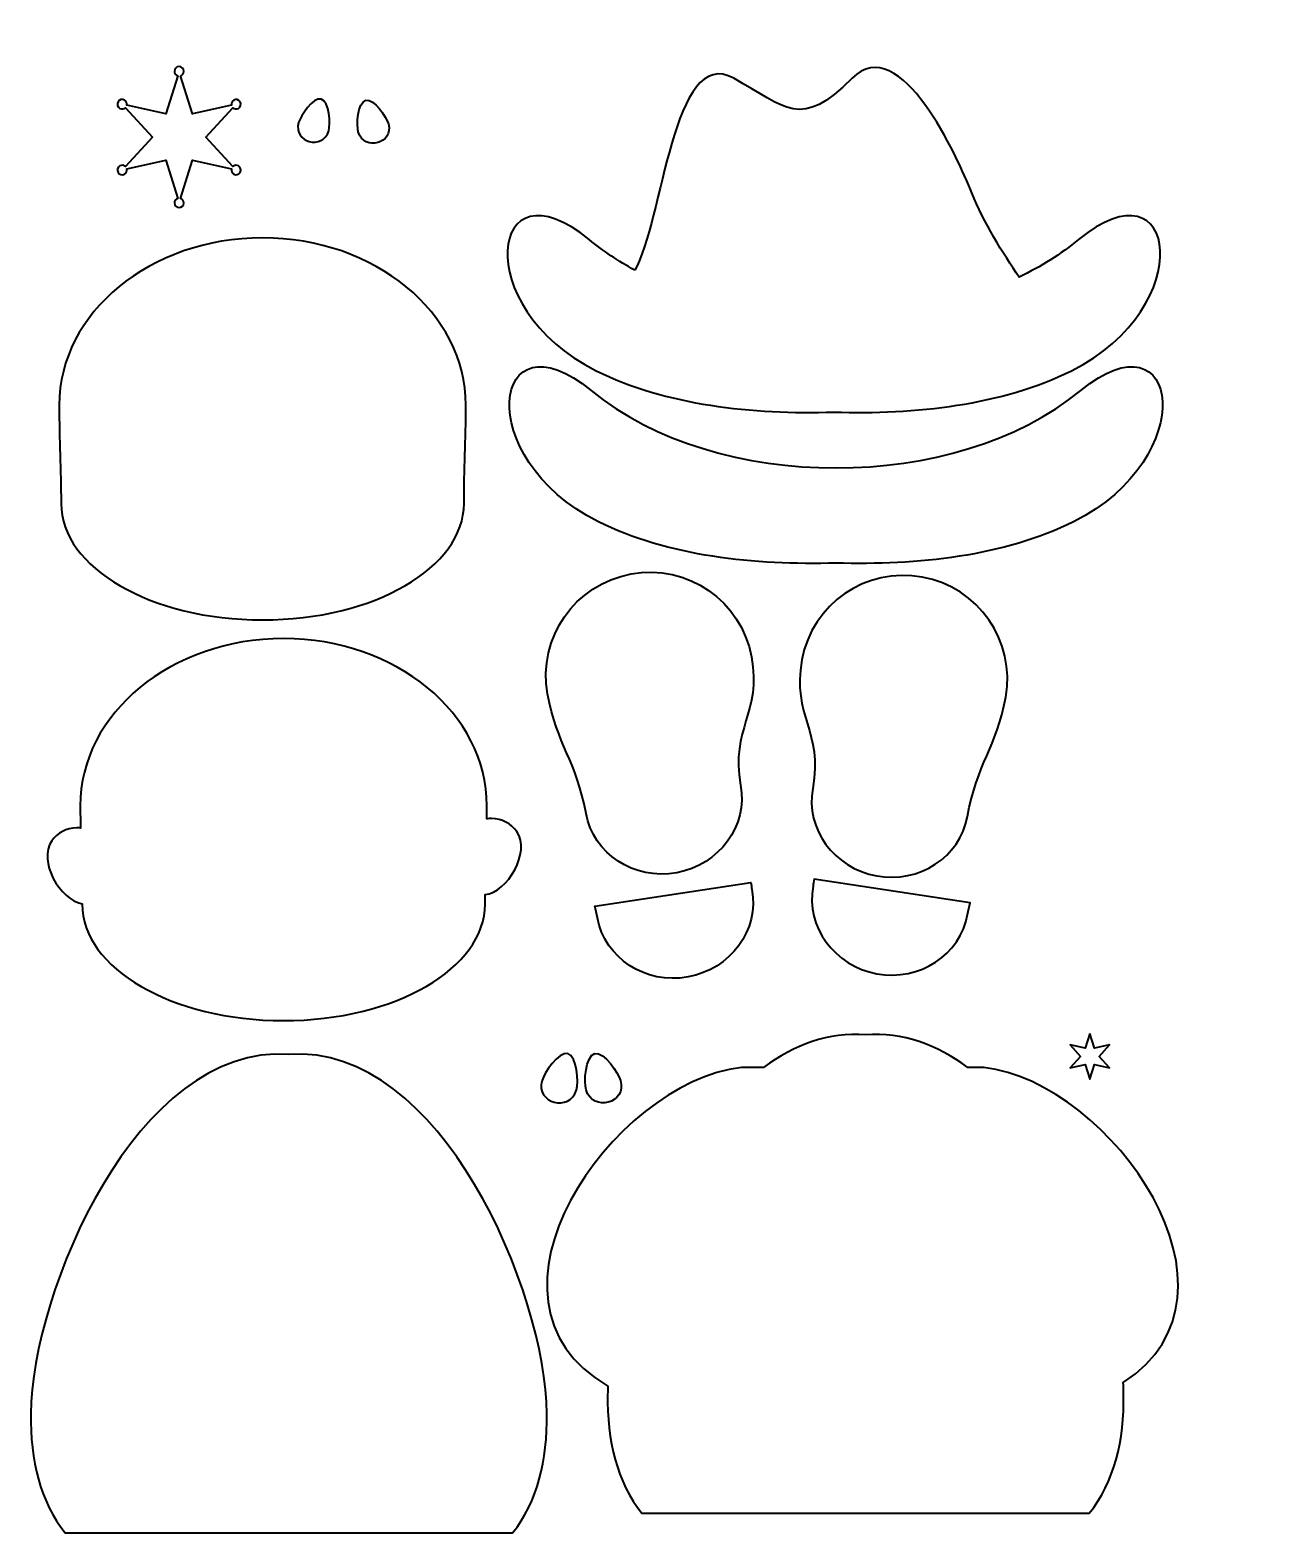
# Model space of a CAD drawing. Header units: millimetres. Extents: x -104 to 121, y -137 to 138.
import ezdxf

# ---------------------------------------------------------------- set-up
doc = ezdxf.new("R2010")
doc.units = ezdxf.units.MM
doc.header["$MEASUREMENT"] = 0
doc.layers.add('Layer 1', color=7, linetype='Continuous')

msp = doc.modelspace()

# ---------------------------------------------------------------- linework, layer by layer
at = {"layer": 'Layer 1', "color": 25, "lineweight": 40}
for points, knots in [([(6.5631, 93.9458), (11.7792, 102.8447), (13.4329, 135.3134), (24.7157, 129.045), (24.7157, 129.045), (34.3481, 123.6934), (36.8109, 119.4922), (46.3637, 129.045), (46.3637, 129.045), (55.1925, 137.8738), (65.7085, 114.5009), (68.2741, 108.053), (68.2741, 108.053), (70.3793, 102.7624), (74.0305, 96.8571), (76.9545, 92.6578), (76.9545, 92.6578), (80.9068, 94.5706), (84.5656, 96.8596), (87.8139, 99.525), (87.8139, 99.525), (106.0106, 114.4565), (109.95, 87.2394), (86.5019, 75.5154), (86.5019, 75.5154), (73.8762, 69.2025), (57.8183, 67.4765), (43.0135, 67.9535), (43.0135, 67.9535), (28.2087, 67.4765), (12.151, 69.2025), (-0.4747, 75.5154), (-0.4747, 75.5154), (-23.9228, 87.2394), (-19.9834, 114.4565), (-1.7867, 99.525), (-1.7867, 99.525), (0.7625, 97.4332), (3.5648, 95.5741), (6.5631, 93.9458)], [0, 0, 0, 0, 0.1, 0.1, 0.1, 0.1, 0.2, 0.2, 0.2, 0.2, 0.3, 0.3, 0.3, 0.3, 0.4, 0.4, 0.4, 0.4, 0.5, 0.5, 0.5, 0.5, 0.6, 0.6, 0.6, 0.6, 0.7, 0.7, 0.7, 0.7, 0.8, 0.8, 0.8, 0.8, 0.9, 0.9, 0.9, 0.9, 1, 1, 1, 1]), ([(-1.3992, 71.8915), (-19.5959, 86.823), (-23.5353, 59.6059), (-0.0872, 47.8819), (-0.0872, 47.8819), (12.5385, 41.569), (28.5962, 39.843), (43.401, 40.32), (43.401, 40.32), (58.2058, 39.843), (74.2637, 41.569), (86.8894, 47.8819), (86.8894, 47.8819), (110.3375, 59.6059), (106.3981, 86.823), (88.2014, 71.8915), (88.2014, 71.8915), (65.1909, 53.0099), (21.6113, 53.0099), (-1.3992, 71.8915)], [0, 0, 0, 0, 0.2, 0.2, 0.2, 0.2, 0.4, 0.4, 0.4, 0.4, 0.6, 0.6, 0.6, 0.6, 0.8, 0.8, 0.8, 0.8, 1, 1, 1, 1]), ([(-2.3534, -5.5252), (-1.0033, -12.9341), (6.429, -17.7877), (14.2439, -16.3637), (14.2439, -16.3637), (22.0587, -14.9397), (27.3015, -7.7766), (25.9514, -0.3677), (25.9514, -0.3677), (24.0244, 10.2077), (29.8323, 12.7259), (27.9309, 23.1608), (27.9309, 23.1608), (26.0631, 33.4115), (16.1943, 40.2021), (5.8929, 38.325), (5.8929, 38.325), (-4.4085, 36.448), (-11.2478, 26.6128), (-9.38, 16.3622), (-9.38, 16.3622), (-7.673, 6.9943), (-4.1356, 4.2555), (-2.3534, -5.5252)], [0, 0, 0, 0, 0.16666667, 0.16666667, 0.16666667, 0.16666667, 0.33333333, 0.33333333, 0.33333333, 0.33333333, 0.5, 0.5, 0.5, 0.5, 0.66666667, 0.66666667, 0.66666667, 0.66666667, 0.83333333, 0.83333333, 0.83333333, 0.83333333, 1, 1, 1, 1]), ([(67.4511, -6.0969), (66.101, -13.5058), (58.6687, -18.3594), (50.8538, -16.9354), (50.8538, -16.9354), (43.039, -15.5114), (37.7962, -8.3483), (39.1463, -0.9394), (39.1463, -0.9394), (41.0733, 9.636), (35.2654, 12.1542), (37.1668, 22.5891), (37.1668, 22.5891), (39.0346, 32.8398), (48.9034, 39.6304), (59.2048, 37.7533), (59.2048, 37.7533), (69.5062, 35.8763), (76.3455, 26.0411), (74.4777, 15.7905), (74.4777, 15.7905), (72.7707, 6.4226), (69.2333, 3.6838), (67.4511, -6.0969)], [0, 0, 0, 0, 0.16666667, 0.16666667, 0.16666667, 0.16666667, 0.33333333, 0.33333333, 0.33333333, 0.33333333, 0.5, 0.5, 0.5, 0.5, 0.66666667, 0.66666667, 0.66666667, 0.66666667, 0.83333333, 0.83333333, 0.83333333, 0.83333333, 1, 1, 1, 1]), ([(-0.2781, -24.6067), (1.0719, -32.0156), (8.5044, -36.8692), (16.319, -35.4451), (16.319, -35.4451), (24.1339, -34.0211), (29.3766, -26.8581), (28.0265, -19.449), (28.0265, -19.449), (27.9452, -19.0027), (27.8776, -18.5706), (27.8227, -18.1518), (27.8227, -18.1518), (27.8227, -18.1518), (-0.7117, -22.5015), (-0.7117, -22.5015), (-0.7117, -22.5015), (-0.5582, -23.1667), (-0.413, -23.8665), (-0.2781, -24.6067)], [0, 0, 0, 0, 0.2, 0.2, 0.2, 0.2, 0.4, 0.4, 0.4, 0.4, 0.6, 0.6, 0.6, 0.6, 0.8, 0.8, 0.8, 0.8, 1, 1, 1, 1]), ([(67.5036, -24.0113), (66.1536, -31.4202), (58.7211, -36.2738), (50.9065, -34.8497), (50.9065, -34.8497), (43.0916, -33.4257), (37.8489, -26.2627), (39.199, -18.8536), (39.199, -18.8536), (39.2803, -18.4073), (39.3479, -17.9752), (39.4028, -17.5564), (39.4028, -17.5564), (39.4028, -17.5564), (67.9372, -21.9061), (67.9372, -21.9061), (67.9372, -21.9061), (67.7837, -22.5713), (67.6385, -23.2711), (67.5036, -24.0113)], [0, 0, 0, 0, 0.2, 0.2, 0.2, 0.2, 0.4, 0.4, 0.4, 0.4, 0.6, 0.6, 0.6, 0.6, 0.8, 0.8, 0.8, 0.8, 1, 1, 1, 1])]:
    msp.add_open_spline(points, degree=3, knots=knots, dxfattribs=at)
at = {"layer": 'Layer 1', "color": 40, "lineweight": 40}
msp.add_open_spline([(-76.5737, 129.4851), (-76.5737, 129.4851), (-74.3844, 122.5195), (-74.3844, 122.5195), (-74.3844, 122.5195), (-74.3844, 122.5195), (-67.2576, 124.1062), (-67.2576, 124.1062), (-67.2576, 124.1062), (-67.3381, 124.467), (-67.1806, 124.8531), (-66.8436, 125.0478), (-66.8436, 125.0478), (-66.428, 125.2877), (-65.8964, 125.1452), (-65.6564, 124.7296), (-65.6564, 124.7296), (-65.4165, 124.3141), (-65.5589, 123.7826), (-65.9746, 123.5425), (-65.9746, 123.5425), (-66.3115, 123.3481), (-66.7246, 123.405), (-66.9968, 123.6548), (-66.9968, 123.6548), (-66.9968, 123.6548), (-71.9344, 118.2761), (-71.9344, 118.2761), (-71.9344, 118.2761), (-71.9344, 118.2761), (-66.9969, 112.8975), (-66.9969, 112.8975), (-66.9969, 112.8975), (-66.7247, 113.1475), (-66.3116, 113.2042), (-65.9746, 113.0097), (-65.9746, 113.0097), (-65.559, 112.7697), (-65.4165, 112.2382), (-65.6565, 111.8225), (-65.6565, 111.8225), (-65.8965, 111.4069), (-66.4279, 111.2646), (-66.8436, 111.5045), (-66.8436, 111.5045), (-67.1805, 111.6991), (-67.338, 112.0854), (-67.2576, 112.446), (-67.2576, 112.446), (-67.2576, 112.446), (-74.3843, 114.0327), (-74.3843, 114.0327), (-74.3843, 114.0327), (-74.3843, 114.0327), (-76.5736, 107.0674), (-76.5736, 107.0674), (-76.5736, 107.0674), (-76.221, 106.9567), (-75.9654, 106.6273), (-75.9654, 106.2381), (-75.9654, 106.2381), (-75.9653, 105.7581), (-76.3542, 105.3691), (-76.8345, 105.3691), (-76.8345, 105.3691), (-77.3142, 105.3691), (-77.7033, 105.7583), (-77.7033, 106.2381), (-77.7033, 106.2381), (-77.7034, 106.6272), (-77.4475, 106.9566), (-77.0949, 107.0674), (-77.0949, 107.0674), (-77.0949, 107.0674), (-79.2842, 114.0327), (-79.2842, 114.0327), (-79.2842, 114.0327), (-79.2842, 114.0327), (-86.4109, 112.446), (-86.4109, 112.446), (-86.4109, 112.446), (-86.3305, 112.0853), (-86.488, 111.6992), (-86.8251, 111.5046), (-86.8251, 111.5046), (-87.2408, 111.2647), (-87.772, 111.4067), (-88.0122, 111.8228), (-88.0122, 111.8228), (-88.252, 112.2383), (-88.1097, 112.7697), (-87.6941, 113.0097), (-87.6941, 113.0097), (-87.3572, 113.2043), (-86.9439, 113.1476), (-86.6716, 112.8975), (-86.6716, 112.8975), (-86.6716, 112.8975), (-81.7341, 118.2761), (-81.7341, 118.2761), (-81.7341, 118.2761), (-81.7341, 118.2761), (-86.6717, 123.6548), (-86.6717, 123.6548), (-86.6717, 123.6548), (-86.9439, 123.4048), (-87.3569, 123.3481), (-87.6941, 123.5427), (-87.6941, 123.5427), (-88.1097, 123.7828), (-88.2523, 124.3137), (-88.012, 124.7298), (-88.012, 124.7298), (-87.772, 125.1452), (-87.2407, 125.2877), (-86.825, 125.0477), (-86.825, 125.0477), (-86.488, 124.8532), (-86.3305, 124.467), (-86.411, 124.1062), (-86.411, 124.1062), (-86.411, 124.1062), (-79.2842, 122.5195), (-79.2842, 122.5195), (-79.2842, 122.5195), (-79.2842, 122.5195), (-77.0949, 129.4851), (-77.0949, 129.4851), (-77.0949, 129.4851), (-77.4474, 129.5958), (-77.7033, 129.9251), (-77.7033, 130.3142), (-77.7033, 130.3142), (-77.7033, 130.794), (-77.3142, 131.1831), (-76.8343, 131.1831), (-76.8343, 131.1831), (-76.3544, 131.1831), (-75.9653, 130.794), (-75.9653, 130.3142), (-75.9653, 130.3142), (-75.9653, 129.9251), (-76.2211, 129.5958), (-76.5737, 129.4851)], degree=3, knots=[0, 0, 0, 0, 0.02777778, 0.02777778, 0.02777778, 0.02777778, 0.05555556, 0.05555556, 0.05555556, 0.05555556, 0.08333333, 0.08333333, 0.08333333, 0.08333333, 0.11111111, 0.11111111, 0.11111111, 0.11111111, 0.13888889, 0.13888889, 0.13888889, 0.13888889, 0.16666667, 0.16666667, 0.16666667, 0.16666667, 0.19444444, 0.19444444, 0.19444444, 0.19444444, 0.22222222, 0.22222222, 0.22222222, 0.22222222, 0.25, 0.25, 0.25, 0.25, 0.27777778, 0.27777778, 0.27777778, 0.27777778, 0.30555556, 0.30555556, 0.30555556, 0.30555556, 0.33333333, 0.33333333, 0.33333333, 0.33333333, 0.36111111, 0.36111111, 0.36111111, 0.36111111, 0.38888889, 0.38888889, 0.38888889, 0.38888889, 0.41666667, 0.41666667, 0.41666667, 0.41666667, 0.44444444, 0.44444444, 0.44444444, 0.44444444, 0.47222222, 0.47222222, 0.47222222, 0.47222222, 0.5, 0.5, 0.5, 0.5, 0.52777778, 0.52777778, 0.52777778, 0.52777778, 0.55555556, 0.55555556, 0.55555556, 0.55555556, 0.58333333, 0.58333333, 0.58333333, 0.58333333, 0.61111111, 0.61111111, 0.61111111, 0.61111111, 0.63888889, 0.63888889, 0.63888889, 0.63888889, 0.66666667, 0.66666667, 0.66666667, 0.66666667, 0.69444444, 0.69444444, 0.69444444, 0.69444444, 0.72222222, 0.72222222, 0.72222222, 0.72222222, 0.75, 0.75, 0.75, 0.75, 0.77777778, 0.77777778, 0.77777778, 0.77777778, 0.80555556, 0.80555556, 0.80555556, 0.80555556, 0.83333333, 0.83333333, 0.83333333, 0.83333333, 0.86111111, 0.86111111, 0.86111111, 0.86111111, 0.88888889, 0.88888889, 0.88888889, 0.88888889, 0.91666667, 0.91666667, 0.91666667, 0.91666667, 0.94444444, 0.94444444, 0.94444444, 0.94444444, 0.97222222, 0.97222222, 0.97222222, 0.97222222, 1, 1, 1, 1], dxfattribs=at)
at = {"layer": 'Layer 1', "lineweight": 40}
for points in [[(-50.8409, 125.2313), (-49.3191, 124.8213), (-49.0933, 120.6307), (-49.4451, 119.4402), (-49.4451, 119.4402), (-50.5188, 115.8067), (-56.0125, 117.3378), (-54.9571, 120.9252), (-54.9571, 120.9252), (-54.6067, 122.116), (-52.3627, 125.6413), (-50.8409, 125.2313)], [(-42.6462, 125.0212), (-44.168, 124.6112), (-44.3938, 120.4206), (-44.042, 119.2301), (-44.042, 119.2301), (-42.9683, 115.5966), (-37.4746, 117.1277), (-38.53, 120.7151), (-38.53, 120.7151), (-38.8804, 121.9059), (-41.1244, 125.4312), (-42.6462, 125.0212)]]:
    msp.add_open_spline(points, degree=3, knots=[0, 0, 0, 0, 0.33333333, 0.33333333, 0.33333333, 0.33333333, 0.66666667, 0.66666667, 0.66666667, 0.66666667, 1, 1, 1, 1], dxfattribs=at)
at = {"layer": 'Layer 1', "color": 31, "lineweight": 40}
for points, knots in [([(-61.5645, 99.8386), (-41.0148, 99.8386), (-24.3498, 86.1315), (-24.3498, 69.2292), (-24.3498, 69.2292), (-24.3498, 62.6852), (-24.686, 57.5774), (-24.686, 51.2417), (-24.686, 51.2417), (-24.686, 39.4591), (-41.2004, 29.9038), (-61.5643, 29.9038), (-61.5643, 29.9038), (-81.9283, 29.9038), (-98.4427, 39.4591), (-98.4427, 51.2417), (-98.4427, 51.2417), (-98.4427, 57.5774), (-98.779, 62.6852), (-98.779, 69.2292), (-98.779, 69.2292), (-98.779, 86.1315), (-82.114, 99.8386), (-61.5645, 99.8386)], [0, 0, 0, 0, 0.16666667, 0.16666667, 0.16666667, 0.16666667, 0.33333333, 0.33333333, 0.33333333, 0.33333333, 0.5, 0.5, 0.5, 0.5, 0.66666667, 0.66666667, 0.66666667, 0.66666667, 0.83333333, 0.83333333, 0.83333333, 0.83333333, 1, 1, 1, 1]), ([(-95.5603, -8.1422), (-95.3326, -8.1422), (-95.1084, -8.1561), (-94.8877, -8.1826), (-94.8877, -8.1826), (-94.9124, -6.8748), (-94.9279, -5.5271), (-94.9279, -4.112), (-94.9279, -4.112), (-94.9279, 12.7903), (-78.2629, 26.4974), (-57.7134, 26.4974), (-57.7134, 26.4974), (-37.1637, 26.4974), (-20.4987, 12.7903), (-20.4987, -4.112), (-20.4987, -4.112), (-20.4987, -4.9338), (-20.5041, -5.7329), (-20.5134, -6.5146), (-20.5134, -6.5146), (-20.226, -6.4689), (-19.9312, -6.4447), (-19.6311, -6.4447), (-19.6311, -6.4447), (-17.7328, -6.4447), (-16.0531, -7.3938), (-15.0306, -8.8482), (-15.0306, -8.8482), (-12.3919, -12.6017), (-16.7133, -19.9361), (-20.827, -20.3766), (-20.827, -20.3766), (-20.8321, -20.9418), (-20.8349, -21.5155), (-20.8349, -22.0995), (-20.8349, -22.0995), (-20.8349, -33.8821), (-37.3493, -43.4374), (-57.7132, -43.4374), (-57.7132, -43.4374), (-78.0772, -43.4374), (-94.5916, -33.8821), (-94.5916, -22.0995), (-94.5916, -22.0995), (-94.5916, -22.0995), (-94.5917, -22.0429), (-94.5917, -22.0429), (-94.5917, -22.0429), (-98.635, -21.3654), (-102.751, -14.2302), (-100.1608, -10.5457), (-100.1608, -10.5457), (-99.1383, -9.0913), (-97.4586, -8.1422), (-95.5603, -8.1422)], [0, 0, 0, 0, 0.07142857, 0.07142857, 0.07142857, 0.07142857, 0.14285714, 0.14285714, 0.14285714, 0.14285714, 0.21428571, 0.21428571, 0.21428571, 0.21428571, 0.28571429, 0.28571429, 0.28571429, 0.28571429, 0.35714286, 0.35714286, 0.35714286, 0.35714286, 0.42857143, 0.42857143, 0.42857143, 0.42857143, 0.5, 0.5, 0.5, 0.5, 0.57142857, 0.57142857, 0.57142857, 0.57142857, 0.64285714, 0.64285714, 0.64285714, 0.64285714, 0.71428571, 0.71428571, 0.71428571, 0.71428571, 0.78571429, 0.78571429, 0.78571429, 0.78571429, 0.85714286, 0.85714286, 0.85714286, 0.85714286, 0.92857143, 0.92857143, 0.92857143, 0.92857143, 1, 1, 1, 1])]:
    msp.add_open_spline(points, degree=3, knots=knots, dxfattribs=at)
at = {"layer": 'Layer 1', "color": 140, "lineweight": 40}
for points, knots in [([(70.4495, -51.9991), (93.8431, -54.7735), (121.1926, -93.5428), (95.9922, -109.665), (95.9922, -109.665), (96.0327, -110.392), (96.0559, -111.0991), (96.0603, -111.7836), (96.0603, -111.7836), (96.205, -120.2676), (94.3301, -127.9782), (89.7783, -133.6122), (89.7783, -133.6122), (89.7783, -133.6122), (7.8882, -133.6122), (7.8882, -133.6122), (7.8882, -133.6122), (3.3364, -127.9782), (1.4615, -120.2676), (1.6062, -111.7836), (1.6062, -111.7836), (1.6093, -111.3104), (1.6244, -110.8229), (1.6448, -110.3291), (1.6448, -110.3291), (-25.4175, -94.6373), (2.3692, -54.8125), (26.0914, -51.9991), (26.0914, -51.9991), (26.0914, -51.9991), (30.158, -51.9991), (30.158, -51.9991), (30.158, -51.9991), (35.7704, -47.861), (42.0456, -45.5228), (48.8335, -46.017), (48.8335, -46.017), (55.6217, -45.5231), (61.8982, -47.8609), (67.511, -51.9991), (67.511, -51.9991), (67.511, -51.9991), (70.4495, -51.9991), (70.4495, -51.9991)], [0, 0, 0, 0, 0.09090909, 0.09090909, 0.09090909, 0.09090909, 0.18181818, 0.18181818, 0.18181818, 0.18181818, 0.27272727, 0.27272727, 0.27272727, 0.27272727, 0.36363636, 0.36363636, 0.36363636, 0.36363636, 0.45454545, 0.45454545, 0.45454545, 0.45454545, 0.54545455, 0.54545455, 0.54545455, 0.54545455, 0.63636364, 0.63636364, 0.63636364, 0.63636364, 0.72727273, 0.72727273, 0.72727273, 0.72727273, 0.81818182, 0.81818182, 0.81818182, 0.81818182, 0.90909091, 0.90909091, 0.90909091, 0.90909091, 1, 1, 1, 1]), ([(89.8636, -45.8123), (89.8636, -45.8123), (90.7118, -48.5109), (90.7118, -48.5109), (90.7118, -48.5109), (90.7118, -48.5109), (93.473, -47.8961), (93.473, -47.8961), (93.473, -47.8961), (93.473, -47.8961), (91.56, -49.98), (91.56, -49.98), (91.56, -49.98), (91.56, -49.98), (93.473, -52.0638), (93.473, -52.0638), (93.473, -52.0638), (93.473, -52.0638), (90.7118, -51.4491), (90.7118, -51.4491), (90.7118, -51.4491), (90.7118, -51.4491), (89.8636, -54.1477), (89.8636, -54.1477), (89.8636, -54.1477), (89.8636, -54.1477), (89.0154, -51.4491), (89.0154, -51.4491), (89.0154, -51.4491), (89.0154, -51.4491), (86.2543, -52.0638), (86.2543, -52.0638), (86.2543, -52.0638), (86.2543, -52.0638), (88.1672, -49.98), (88.1672, -49.98), (88.1672, -49.98), (88.1672, -49.98), (86.2543, -47.8961), (86.2543, -47.8961), (86.2543, -47.8961), (86.2543, -47.8961), (89.0154, -48.5109), (89.0154, -48.5109), (89.0154, -48.5109), (89.0154, -48.5109), (89.8636, -45.8123), (89.8636, -45.8123)], [0, 0, 0, 0, 0.08333333, 0.08333333, 0.08333333, 0.08333333, 0.16666667, 0.16666667, 0.16666667, 0.16666667, 0.25, 0.25, 0.25, 0.25, 0.33333333, 0.33333333, 0.33333333, 0.33333333, 0.41666667, 0.41666667, 0.41666667, 0.41666667, 0.5, 0.5, 0.5, 0.5, 0.58333333, 0.58333333, 0.58333333, 0.58333333, 0.66666667, 0.66666667, 0.66666667, 0.66666667, 0.75, 0.75, 0.75, 0.75, 0.83333333, 0.83333333, 0.83333333, 0.83333333, 0.91666667, 0.91666667, 0.91666667, 0.91666667, 1, 1, 1, 1]), ([(-9.5219, -115.3854), (-9.3772, -123.8694), (-11.2521, -131.58), (-15.8039, -137.214), (-15.8039, -137.214), (-15.8039, -137.214), (-97.694, -137.214), (-97.694, -137.214), (-97.694, -137.214), (-102.2458, -131.58), (-104.1207, -123.8694), (-103.976, -115.3854), (-103.976, -115.3854), (-103.8319, -93.2066), (-84.5967, -47.5914), (-56.7487, -49.6188), (-56.7487, -49.6188), (-28.9003, -47.5926), (-9.666, -93.2054), (-9.5219, -115.3854)], [0, 0, 0, 0, 0.2, 0.2, 0.2, 0.2, 0.4, 0.4, 0.4, 0.4, 0.6, 0.6, 0.6, 0.6, 0.8, 0.8, 0.8, 0.8, 1, 1, 1, 1]), ([(-5.6947, -49.4831), (-3.9518, -49.9527), (-3.6932, -54.7521), (-4.0961, -56.1155), (-4.0961, -56.1155), (-5.3258, -60.2769), (-11.6175, -58.5233), (-10.4088, -54.4148), (-10.4088, -54.4148), (-10.0075, -53.0509), (-7.4376, -49.0136), (-5.6947, -49.4831)], [0, 0, 0, 0, 0.33333333, 0.33333333, 0.33333333, 0.33333333, 0.66666667, 0.66666667, 0.66666667, 0.66666667, 1, 1, 1, 1]), ([(-0.7513, -49.4858), (-2.4942, -49.9554), (-2.7528, -54.7548), (-2.3499, -56.1182), (-2.3499, -56.1182), (-1.1202, -60.2796), (5.1715, -58.526), (3.9628, -54.4175), (3.9628, -54.4175), (3.5615, -53.0536), (0.9916, -49.0163), (-0.7513, -49.4858)], [0, 0, 0, 0, 0.33333333, 0.33333333, 0.33333333, 0.33333333, 0.66666667, 0.66666667, 0.66666667, 0.66666667, 1, 1, 1, 1])]:
    msp.add_open_spline(points, degree=3, knots=knots, dxfattribs=at)

doc.saveas('drawing.dxf')
